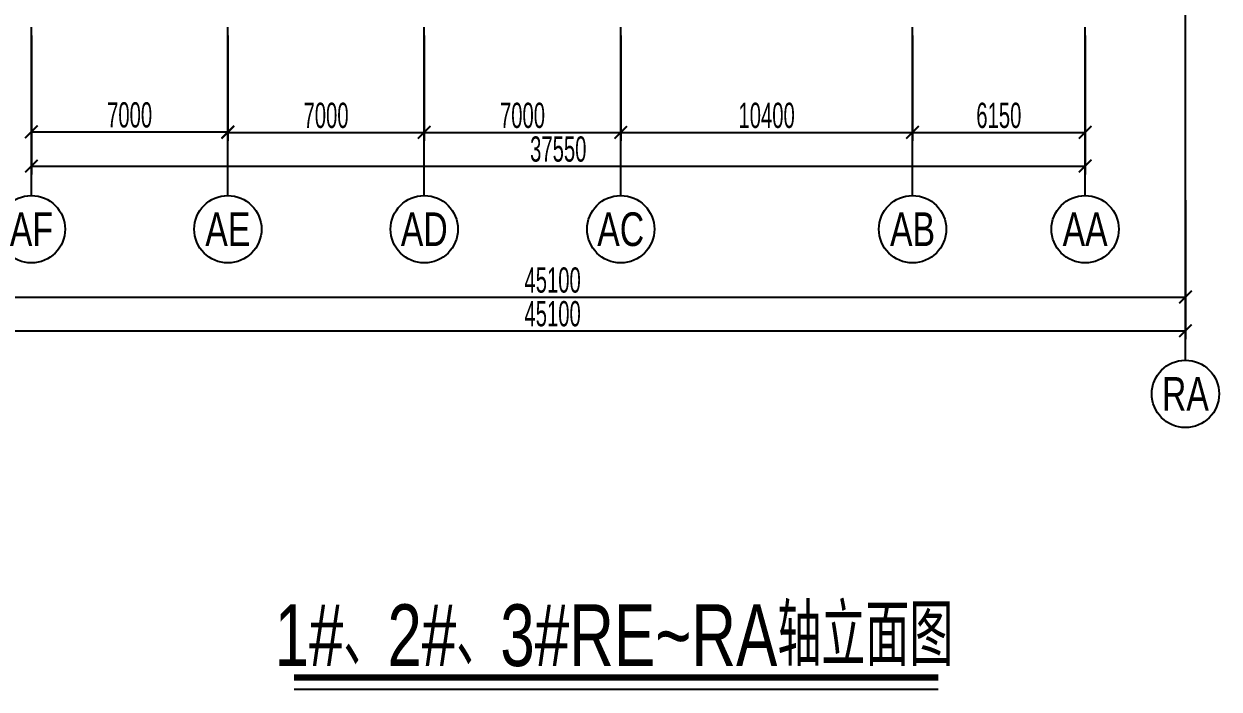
# Model space of a CAD drawing. Extents: x 137748 to 546915, y -417571 to -267079.
# Drawn here: x 430571 to 473162, y -393010 to -369313 of the extents above; entities that cross this region are included whole.
import ezdxf
from ezdxf.enums import TextEntityAlignment as Align

# ---------------------------------------------------------------- set-up
doc = ezdxf.new("R2010")
doc.units = 0
doc.layers.get('0').update_dxf_attribs({"color": 8})
doc.layers.get('Defpoints').update_dxf_attribs({"color": 8})
doc.layers.add('#标注', color=8, linetype='Continuous')
doc.styles.add('JHZX', font='jrs.shx', dxfattribs={"width": 0.6, "bigfont": 'jhz.shx'})
doc.dimstyles.new('JZBZ-300', dxfattribs={"dimscale": 300, "dimtxt": 3, "dimasz": 1.5, "dimexe": 1, "dimexo": 1, "dimgap": 0.5, "dimtad": 1, "dimdec": 0, "dimdsep": 46, "dimtxsty": 'JHZX', "dimblk1": 'ARCHTICK', "dimblk2": 'ARCHTICK', "dimsah": 1, "dimcen": 0, "dimclrd": 1, "dimclre": 1, "dimclrt": 2, "dimadec": 1, "dimazin": 2, "dimtfac": 1, "dimtdec": 0, "dimtix": 1, "dimtmove": 0, "dimatfit": 3, "dimfxl": 1, "dimtolj": 1, "dimlwd": -1, "dimlwe": -1, "dimarcsym": 1})

# ---------------------------------------------------------------- blocks, each defined once
blk = doc.blocks.new('*U54')
blk.add_line((-20.657, -0.75), (21.072, -0.75))
at = {"const_width": 0.4}
blk.add_lwpolyline([(-20.657, 0), (21.072, 0)], dxfattribs=at)
at = {"style": 'JHZX', "width": 0.75}
blk.add_attdef('立面图', text='', height=4, dxfattribs=at).set_placement((0.064, 2.74), align=Align.MIDDLE_CENTER)
blk = doc.blocks.new('_ARCHTICK')
at = {"color": 0, "linetype": 'ByBlock', "const_width": 0.15}
blk.add_lwpolyline([(-0.5, -0.5), (0.5, 0.5)], dxfattribs=at)
blk = doc.blocks.new('*D90')
at = {"layer": '#标注', "color": 8, "linetype": 'ByBlock', "transparency": 16777216}
for p, q in [((426862, -375593), (426862, -380543)), ((471962, -375593), (471962, -380543)), ((426862, -380243), (471962, -380243))]:
    blk.add_line(p, q, dxfattribs=at)
at = {"layer": 'Defpoints', "color": 0, "transparency": 16777216}
for p in [(426862, -375293), (471962, -375293), (471962, -380243)]:
    blk.add_point(p, dxfattribs=at)
at = {"layer": '#标注', "color": 8, "transparency": 16777216, "xscale": 450, "yscale": 450, "zscale": 450, "rotation": 180}
blk.add_blockref('_ARCHTICK', (426862, -380243), dxfattribs=at)
at = {"layer": '#标注', "color": 8, "transparency": 16777216, "xscale": 450, "yscale": 450, "zscale": 450}
blk.add_blockref('_ARCHTICK', (471962, -380243), dxfattribs=at)
at = {"layer": '#标注', "color": 8, "transparency": 16777216, "insert": (449412, -379643), "char_height": 900, "attachment_point": 5, "style": 'JHZX'}
blk.add_mtext('\\A1;45100', dxfattribs=at)
blk = doc.blocks.new('*D91')
at = {"layer": '#标注', "color": 8, "linetype": 'ByBlock', "transparency": 16777216}
for p, q in [((426862, -375593), (426862, -379343)), ((471962, -375593), (471962, -379343)), ((426862, -379043), (471962, -379043))]:
    blk.add_line(p, q, dxfattribs=at)
at = {"layer": 'Defpoints', "color": 0, "transparency": 16777216}
for p in [(426862, -375293), (471962, -375293), (471962, -379043)]:
    blk.add_point(p, dxfattribs=at)
at = {"layer": '#标注', "color": 8, "transparency": 16777216, "xscale": 450, "yscale": 450, "zscale": 450, "rotation": 180}
blk.add_blockref('_ARCHTICK', (426862, -379043), dxfattribs=at)
at = {"layer": '#标注', "color": 8, "transparency": 16777216, "xscale": 450, "yscale": 450, "zscale": 450}
blk.add_blockref('_ARCHTICK', (471962, -379043), dxfattribs=at)
at = {"layer": '#标注', "color": 8, "transparency": 16777216, "insert": (449412, -378443), "char_height": 900, "attachment_point": 5, "style": 'JHZX'}
blk.add_mtext('\\A1;45100', dxfattribs=at)
blk = doc.blocks.new('*D92')
at = {"layer": '#标注', "color": 8, "linetype": 'ByBlock', "transparency": 16777216}
for p, q in [((430838, -369726), (430838, -374676)), ((468388, -369726), (468388, -374676)), ((430838, -374376), (468388, -374376))]:
    blk.add_line(p, q, dxfattribs=at)
at = {"layer": 'Defpoints', "color": 0, "transparency": 16777216}
for p in [(430838, -369426), (468388, -369426), (468388, -374376)]:
    blk.add_point(p, dxfattribs=at)
at = {"layer": '#标注', "color": 8, "transparency": 16777216, "xscale": 450, "yscale": 450, "zscale": 450, "rotation": 180}
blk.add_blockref('_ARCHTICK', (430838, -374376), dxfattribs=at)
at = {"layer": '#标注', "color": 8, "transparency": 16777216, "xscale": 450, "yscale": 450, "zscale": 450}
blk.add_blockref('_ARCHTICK', (468388, -374376), dxfattribs=at)
at = {"layer": '#标注', "color": 8, "transparency": 16777216, "insert": (449613, -373776), "char_height": 900, "attachment_point": 5, "style": 'JHZX'}
blk.add_mtext('\\A1;37550', dxfattribs=at)
blk = doc.blocks.new('*D93')
at = {"layer": '#标注', "color": 8, "linetype": 'ByBlock', "transparency": 16777216}
for p, q in [((462238, -369726), (462238, -373476)), ((468388, -369726), (468388, -373476)), ((462238, -373176), (468388, -373176))]:
    blk.add_line(p, q, dxfattribs=at)
at = {"layer": 'Defpoints', "color": 0, "transparency": 16777216}
for p in [(462238, -369426), (468388, -369426), (468388, -373176)]:
    blk.add_point(p, dxfattribs=at)
at = {"layer": '#标注', "color": 8, "transparency": 16777216, "xscale": 450, "yscale": 450, "zscale": 450, "rotation": 180}
blk.add_blockref('_ARCHTICK', (462238, -373176), dxfattribs=at)
at = {"layer": '#标注', "color": 8, "transparency": 16777216, "xscale": 450, "yscale": 450, "zscale": 450}
blk.add_blockref('_ARCHTICK', (468388, -373176), dxfattribs=at)
at = {"layer": '#标注', "color": 8, "transparency": 16777216, "insert": (465313, -372576), "char_height": 900, "attachment_point": 5, "style": 'JHZX'}
blk.add_mtext('\\A1;6150', dxfattribs=at)
blk = doc.blocks.new('*D94')
at = {"layer": '#标注', "color": 8, "linetype": 'ByBlock', "transparency": 16777216}
for p, q in [((444838, -369726), (444838, -373476)), ((451838, -369726), (451838, -373476)), ((444838, -373176), (451838, -373176))]:
    blk.add_line(p, q, dxfattribs=at)
at = {"layer": 'Defpoints', "color": 0, "transparency": 16777216}
for p in [(444838, -369426), (451838, -369426), (451838, -373176)]:
    blk.add_point(p, dxfattribs=at)
at = {"layer": '#标注', "color": 8, "transparency": 16777216, "xscale": 450, "yscale": 450, "zscale": 450, "rotation": 180}
blk.add_blockref('_ARCHTICK', (444838, -373176), dxfattribs=at)
at = {"layer": '#标注', "color": 8, "transparency": 16777216, "xscale": 450, "yscale": 450, "zscale": 450}
blk.add_blockref('_ARCHTICK', (451838, -373176), dxfattribs=at)
at = {"layer": '#标注', "color": 8, "transparency": 16777216, "insert": (448338, -372576), "char_height": 900, "attachment_point": 5, "style": 'JHZX'}
blk.add_mtext('\\A1;7000', dxfattribs=at)
blk = doc.blocks.new('*D95')
at = {"layer": '#标注', "color": 8, "linetype": 'ByBlock', "transparency": 16777216}
for p, q in [((437838, -369726), (437838, -373476)), ((444838, -369726), (444838, -373476)), ((437838, -373176), (444838, -373176))]:
    blk.add_line(p, q, dxfattribs=at)
at = {"layer": 'Defpoints', "color": 0, "transparency": 16777216}
for p in [(437838, -369426), (444838, -369426), (444838, -373176)]:
    blk.add_point(p, dxfattribs=at)
at = {"layer": '#标注', "color": 8, "transparency": 16777216, "xscale": 450, "yscale": 450, "zscale": 450, "rotation": 180}
blk.add_blockref('_ARCHTICK', (437838, -373176), dxfattribs=at)
at = {"layer": '#标注', "color": 8, "transparency": 16777216, "xscale": 450, "yscale": 450, "zscale": 450}
blk.add_blockref('_ARCHTICK', (444838, -373176), dxfattribs=at)
at = {"layer": '#标注', "color": 8, "transparency": 16777216, "insert": (441338, -372576), "char_height": 900, "attachment_point": 5, "style": 'JHZX'}
blk.add_mtext('\\A1;7000', dxfattribs=at)
blk = doc.blocks.new('*D96')
at = {"layer": '#标注', "color": 8, "linetype": 'ByBlock', "transparency": 16777216}
for p, q in [((430838, -369726), (430838, -373459)), ((437838, -369726), (437838, -373459)), ((430838, -373159), (437838, -373159))]:
    blk.add_line(p, q, dxfattribs=at)
at = {"layer": 'Defpoints', "color": 0, "transparency": 16777216}
for p in [(430838, -369426), (437838, -369426), (437838, -373159)]:
    blk.add_point(p, dxfattribs=at)
at = {"layer": '#标注', "color": 8, "transparency": 16777216, "xscale": 450, "yscale": 450, "zscale": 450, "rotation": 180}
blk.add_blockref('_ARCHTICK', (430838, -373159), dxfattribs=at)
at = {"layer": '#标注', "color": 8, "transparency": 16777216, "xscale": 450, "yscale": 450, "zscale": 450}
blk.add_blockref('_ARCHTICK', (437838, -373159), dxfattribs=at)
at = {"layer": '#标注', "color": 8, "transparency": 16777216, "insert": (434338, -372559), "char_height": 900, "attachment_point": 5, "style": 'JHZX'}
blk.add_mtext('\\A1;7000', dxfattribs=at)
blk = doc.blocks.new('*U364')
blk.add_line((0, -20), (0, 0))
blk.add_circle((0, -24), 4)
at = {"style": 'JHZX', "width": 0.75}
blk.add_attdef('AXES', text='', height=4, dxfattribs=at).set_placement((0, -24), align=Align.MIDDLE_CENTER)
blk = doc.blocks.new('*U116')
blk.add_line((0, -20), (0, 24.83))
blk.add_circle((0, -24), 4)
at = {"style": 'JHZX', "width": 0.75}
blk.add_attdef('AXES', text='', height=4, dxfattribs=at).set_placement((0, -24), align=Align.MIDDLE_CENTER)
blk = doc.blocks.new('*D115')
at = {"layer": '#标注', "color": 8, "linetype": 'ByBlock', "ltscale": 300, "transparency": 16777216}
for p, q in [((451838, -369726), (451838, -373476)), ((462238, -371546), (462238, -373476)), ((451838, -373176), (462238, -373176))]:
    blk.add_line(p, q, dxfattribs=at)
at = {"layer": 'Defpoints', "color": 0, "ltscale": 300, "transparency": 16777216}
for p in [(451838, -369426), (462238, -371246), (462238, -373176)]:
    blk.add_point(p, dxfattribs=at)
at = {"layer": '#标注', "color": 8, "ltscale": 300, "transparency": 16777216, "xscale": 450, "yscale": 450, "zscale": 450, "rotation": 180}
blk.add_blockref('_ARCHTICK', (451838, -373176), dxfattribs=at)
at = {"layer": '#标注', "color": 8, "ltscale": 300, "transparency": 16777216, "xscale": 450, "yscale": 450, "zscale": 450}
blk.add_blockref('_ARCHTICK', (462238, -373176), dxfattribs=at)
at = {"layer": '#标注', "color": 8, "ltscale": 300, "transparency": 16777216, "insert": (457038, -372576), "char_height": 900, "attachment_point": 5, "style": 'JHZX'}
blk.add_mtext('\\A1;10400', dxfattribs=at)

msp = doc.modelspace()

# ---------------------------------------------------------------- block references
at = {"layer": '#标注'}
for name, p, xscale, yscale, zscale, values in [('*U116', (471962.1, -375293.1), 300, 300, 300, {'AXES': 'RA'}), ('*U364', (430838.3, -369426.2), 300, 300, 300, {'AXES': 'AF'}), ('*U364', (437838.3, -369426.2), 300, 300, 300, {'AXES': 'AE'}), ('*U364', (444838.3, -369426.2), 300, 300, 300, {'AXES': 'AD'}), ('*U364', (451838.3, -369426.2), 300, 300, 300, {'AXES': 'AC'}), ('*U364', (462238.3, -369426.2), 300, 300, 300, {'AXES': 'AB'}), ('*U364', (468388.3, -369426.2), 300, 300, 300, {'AXES': 'AA'}), ('*U54', (451562.1, -392597.3), 550, 550, 550, {'立面图': '1#、2#、3#RE~RA轴立面图'})]:
    msp.add_blockref(name, p, dxfattribs=dict(at, xscale=xscale, yscale=yscale, zscale=zscale)).add_auto_attribs(values)

# ---------------------------------------------------------------- dimensions: what is measured, and where the dimension line sits
for p1, p2, distance, picture, middle in [((430838.3, -369426.2), (468388.3, -369426.2), -4950, '*D92', (449613.3, -373776.2)), ((437838.3, -369426.2), (444838.3, -369426.2), -3750, '*D95', (441338.3, -372576.2)), ((444838.3, -369426.2), (451838.3, -369426.2), -3750, '*D94', (448338.3, -372576.2)), ((462238.3, -369426.2), (468388.3, -369426.2), -3750, '*D93', (465313.3, -372576.2)), ((426862.1, -375293.1), (471962.1, -375293.1), -4950, '*D90', (449412.1, -379643.1)), ((426862.1, -375293.1), (471962.1, -375293.1), -3750, '*D91', (449412.1, -378443.1))]:
    dim = msp.add_aligned_dim(p1=p1, p2=p2, distance=distance, dimstyle='JZBZ-300', override={"dimclrd": 8, "dimclre": 8, "dimclrt": 8, "dimfxl": 100}, dxfattribs=at)
    dim.commit()
    dim.dimension.update_dxf_attribs({"geometry": picture, "text_midpoint": middle})
dim = msp.add_linear_dim(base=(437838.3, -373159.2), p1=(430838.3, -369426.2), p2=(437838.3, -369426.2), angle=0, dimstyle='JZBZ-300', override={"dimclrd": 8, "dimclre": 8, "dimclrt": 8, "dimfxl": 100}, dxfattribs=at)
dim.commit()
dim.dimension.update_dxf_attribs({"geometry": '*D96', "text_midpoint": (434338.3, -373159.2), "dimtype": 161})
at = {"layer": '#标注', "ltscale": 300}
dim = msp.add_linear_dim(base=(462238.3, -373176.2), p1=(451838.3, -369426.2), p2=(462238.3, -371246.5), angle=180, dimstyle='JZBZ-300', override={"dimclrd": 8, "dimclre": 8, "dimclrt": 8, "dimtmove": 1, "dimfxl": 100}, dxfattribs=at)
dim.commit()
dim.dimension.update_dxf_attribs({"geometry": '*D115', "text_midpoint": (457038.3, -372576.2)})

doc.saveas('drawing.dxf')
